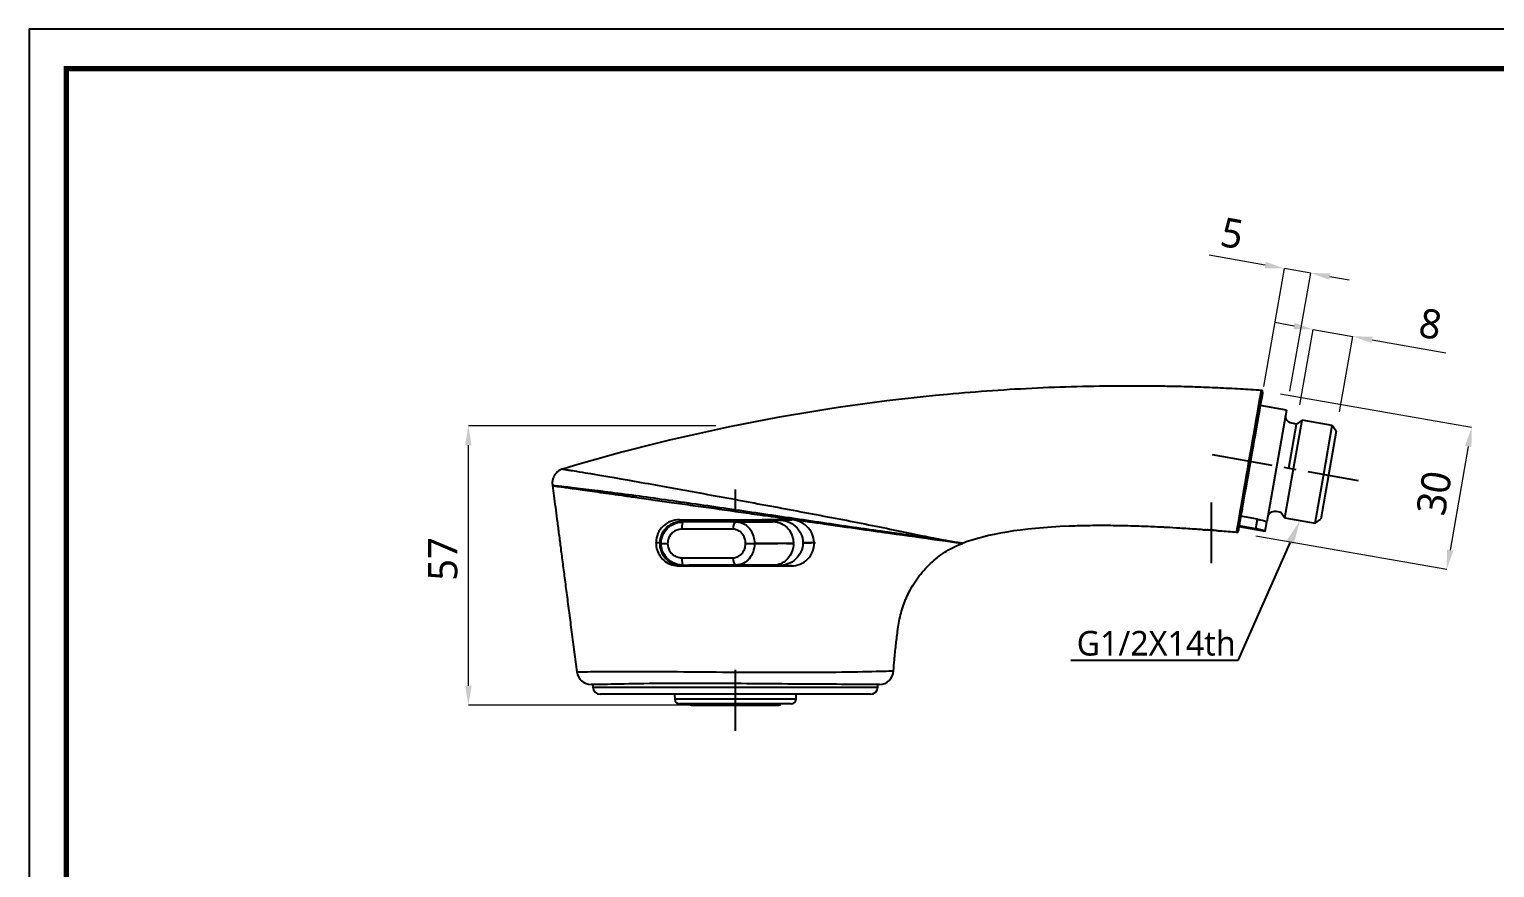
# Model space of a CAD drawing. Extents: x 0 to 474, y 0 to 347.
# Drawn here: x 0 to 301.4, y 174.9 to 347.3 of the extents above; entities that cross this region are included whole.
import ezdxf
from ezdxf import colors
from ezdxf.entities.mleader import LeaderData, LeaderLine
from ezdxf.math import Vec2, Vec3

# ---------------------------------------------------------------- set-up
doc = ezdxf.new("R2010")
doc.units = 0
doc.header["$LTSCALE"] = 10
doc.header["$MEASUREMENT"] = 0
doc.header["$PDMODE"] = 3
doc.header["$PDSIZE"] = -10
doc.linetypes.add('CENTER', pattern=[2, 1.25, -0.25, 0.25, -0.25])
doc.layers.get('0').update_dxf_attribs({"linetype": 'CONTINUOUS'})
doc.layers.get('DEFPOINTS').update_dxf_attribs({"linetype": 'CONTINUOUS'})
doc.layers.add('보조선', color=2, linetype='CONTINUOUS', lineweight=25)
doc.styles.add('Daelim Dimension', font='')
doc.styles.get("Standard").update_dxf_attribs({"font": ''})
doc.styles.get('Daelim Dimension').set_extended_font_data('NanumGothic')
doc.styles.get('Standard').set_extended_font_data('NanumGothic')
doc.dimstyles.new('DEFAULT', dxfattribs={"dimscale": 2, "dimtxt": 2, "dimasz": 2, "dimexe": 0, "dimexo": 2, "dimgap": 1, "dimtad": 1, "dimdec": 1, "dimzin": 9, "dimdsep": 46, "dimtxsty": 'Daelim Dimension', "dimcen": 0.5, "dimclrd": 252, "dimclre": 252, "dimclrt": 3, "dimadec": 1, "dimazin": 0, "dimtfac": 1, "dimtdec": 1, "dimtix": 1, "dimtmove": 0, "dimatfit": 3, "dimfxl": 1, "dimtolj": 1, "dimtzin": 1, "dimlwd": 9, "dimlwe": 9, "dimarcsym": 0})

# ---------------------------------------------------------------- blocks, each defined once
blk = doc.blocks.new('*D30')
at = {"color": 5, "linetype": 'ByBlock', "lineweight": 9, "ltscale": 0.5, "transparency": 16777216}
for p, q in [((141.15, 265.74), (90.29, 265.74)), ((90.29, 212.28), (90.29, 261.74)), ((141.2, 208.28), (90.29, 208.28))]:
    blk.add_line(p, q, dxfattribs=at)
at = {"color": 5, "ltscale": 0.5, "transparency": 16777216}
for points in [[(89.62, 261.74), (90.96, 261.74), (90.29, 265.74)], [(89.62, 212.28), (90.96, 212.28), (90.29, 208.28)]]:
    blk.add_solid(points, dxfattribs=at)
at = {"layer": 'DEFPOINTS', "color": 0, "ltscale": 0.5, "transparency": 16777216}
for p in [(90.29, 265.74), (145.15, 265.74), (145.2, 208.28)]:
    blk.add_point(p, dxfattribs=at)
at = {"color": 7, "ltscale": 0.5, "transparency": 16777216, "insert": (85.06, 238.35), "char_height": 6, "attachment_point": 5, "rotation": 90, "style": 'Daelim Dimension'}
blk.add_mtext('\\A1;57', dxfattribs=at)
blk = doc.blocks.new('*D32')
at = {"color": 5, "linetype": 'ByBlock', "lineweight": 9, "ltscale": 0.5, "transparency": 16777216}
for p, q in [((260.09, 286.25), (256.15, 286.94)), ((261.29, 270.03), (264.02, 285.55)), ((264.02, 285.55), (272.2, 284.11)), ((269.46, 268.59), (272.2, 284.11)), ((276.14, 283.42), (291.29, 280.74))]:
    blk.add_line(p, q, dxfattribs=at)
at = {"color": 5, "ltscale": 0.5, "transparency": 16777216}
for points in [[(260.2, 286.9), (259.97, 285.59), (264.02, 285.55)], [(276.25, 284.07), (276.02, 282.76), (272.2, 284.11)]]:
    blk.add_solid(points, dxfattribs=at)
at = {"layer": 'DEFPOINTS', "color": 0, "ltscale": 0.5, "transparency": 16777216}
for p in [(264.02, 285.55), (260.59, 266.09), (268.77, 264.65)]:
    blk.add_point(p, dxfattribs=at)
at = {"color": 7, "ltscale": 0.5, "transparency": 16777216, "insert": (288.14, 286.65), "char_height": 6, "attachment_point": 5, "rotation": 350, "style": 'Daelim Dimension'}
blk.add_mtext('\\A1;8', dxfattribs=at)
blk = doc.blocks.new('*D33')
at = {"color": 5, "linetype": 'ByBlock', "lineweight": 9, "ltscale": 0.5, "transparency": 16777216}
for p, q in [((254.18, 298.77), (242.65, 300.81)), ((253.85, 273.83), (258.12, 298.08)), ((263.53, 297.13), (258.12, 298.08)), ((259.25, 272.88), (263.53, 297.13)), ((267.47, 296.43), (271.41, 295.74))]:
    blk.add_line(p, q, dxfattribs=at)
at = {"color": 5, "ltscale": 0.5, "transparency": 16777216}
for points in [[(254.3, 299.43), (254.07, 298.12), (258.12, 298.08)], [(267.58, 297.09), (267.35, 295.78), (263.53, 297.13)]]:
    blk.add_solid(points, dxfattribs=at)
at = {"layer": 'DEFPOINTS', "color": 0, "ltscale": 0.5, "transparency": 16777216}
for p in [(258.12, 298.08), (253.15, 269.89), (258.56, 268.94)]:
    blk.add_point(p, dxfattribs=at)
at = {"color": 7, "ltscale": 0.5, "transparency": 16777216, "insert": (247.36, 305.29), "char_height": 6, "attachment_point": 5, "rotation": 350, "style": 'Daelim Dimension'}
blk.add_mtext('\\A1;5', dxfattribs=at)
blk = doc.blocks.new('*D34')
at = {"color": 5, "linetype": 'ByBlock', "lineweight": 9, "ltscale": 0.5, "transparency": 16777216}
for p, q in [((257.34, 272.31), (296.62, 265.43)), ((295.93, 261.49), (292.19, 240.17)), ((252.22, 243.12), (291.5, 236.23))]:
    blk.add_line(p, q, dxfattribs=at)
at = {"color": 5, "ltscale": 0.5, "transparency": 16777216}
for points in [[(295.27, 261.6), (296.58, 261.37), (296.62, 265.43)], [(291.53, 240.28), (292.85, 240.05), (291.5, 236.23)]]:
    blk.add_solid(points, dxfattribs=at)
at = {"layer": 'DEFPOINTS', "color": 0, "ltscale": 0.5, "transparency": 16777216}
for p in [(253.4, 273), (248.28, 243.81), (291.5, 236.23)]:
    blk.add_point(p, dxfattribs=at)
at = {"color": 7, "ltscale": 0.5, "transparency": 16777216, "insert": (288.9, 251.92), "char_height": 6, "attachment_point": 5, "rotation": 80.0552, "style": 'Daelim Dimension'}
blk.add_mtext('\\A1;30', dxfattribs=at)

msp = doc.modelspace()

# ---------------------------------------------------------------- linework, layer by layer
at = {"linetype": 'Continuous'}
for p, q in [((258.56, 268.94), (253.14, 269.89)), ((258.56, 268.94), (254.51, 245.99)), ((259, 257.03), (260.59, 266.09)), ((259, 257.03), (260.59, 266.09)), ((260.59, 266.09), (259.61, 266.27)), ((259.98, 256.86), (261.75, 266.9)), ((261.75, 266.9), (260.59, 266.09)), ((267.96, 265.81), (261.75, 266.9)), ((266.19, 255.76), (267.96, 265.81)), ((268.77, 264.65), (267.96, 265.81)), ((268.77, 264.65), (267.17, 255.59)), ((258.21, 246.81), (259.98, 256.86)), ((264.41, 245.72), (266.19, 255.76)), ((267.17, 255.59), (265.57, 246.53)), ((252.57, 246.51), (249.12, 247.12)), ((256.41, 248.15), (257.4, 247.97)), ((256.41, 248.15), (256.41, 248.15)), ((257.4, 247.97), (258.21, 246.81)), ((138.71, 246.02), (135.62, 246.02)), ((136.35, 246.36), (138.45, 246.36)), ((138.45, 246.02), (138.45, 246.36)), ((138.71, 246.02), (141.76, 246.02)), ((139.45, 246.02), (139.45, 246.36)), ((146.79, 246.02), (141.76, 246.02)), ((146.79, 246.02), (149.84, 246.02)), ((152.93, 246.02), (149.84, 246.02)), ((150.95, 246.02), (150.95, 246.36)), ((151.95, 246.36), (154.06, 246.36)), ((151.95, 246.02), (151.95, 246.36)), ((248.76, 245.03), (254.17, 244.07)), ((252.23, 244.57), (248.78, 245.17)), ((252.23, 244.57), (252.57, 246.51)), ((254.17, 244.07), (254.51, 245.99)), ((258.21, 246.81), (264.41, 245.72)), ((264.41, 245.72), (265.57, 246.53)), ((129.64, 241.55), (129.64, 241.51)), ((129.94, 241.52), (129.94, 241.54)), ((129.94, 241.54), (131.27, 241.54)), ((129.94, 241.52), (131.27, 241.52)), ((131.27, 241.54), (131.27, 241.52)), ((147.29, 241.52), (147.29, 241.54)), ((147.29, 241.54), (149.13, 241.54)), ((147.29, 241.52), (149.13, 241.52)), ((149.13, 241.54), (149.13, 241.52)), ((157.14, 241.48), (157.14, 241.59)), ((159.1, 241.66), (159.1, 241.68)), ((138.79, 237.05), (135.62, 237.05)), ((136.35, 236.98), (138.45, 236.98)), ((138.45, 236.98), (138.45, 237.05)), ((139.45, 237.05), (139.45, 236.96)), ((152.93, 237.05), (149.76, 237.05)), ((150.95, 237.05), (150.95, 236.96)), ((151.95, 236.98), (151.95, 237.05)), ((151.95, 236.98), (154.06, 236.98)), ((112.6, 215.14), (112.6, 215.14)), ((177.74, 215.35), (177.74, 215.35)), ((174.5, 211.99), (174.51, 212.53)), ((174.5, 211.99), (174.5, 211.99)), ((174.85, 212.53), (174.85, 212.53)), ((132.7, 210.53), (132.72, 209.52)), ((145.2, 209.52), (132.72, 209.52)), ((156.68, 208.53), (133.73, 208.53)), ((136.18, 208.28), (145.2, 208.28)), ((157.69, 209.52), (145.2, 209.52)), ((145.2, 208.28), (154.23, 208.28)), ((157.69, 209.52), (157.7, 210.53)), ((173.01, 210.53), (173.01, 210.53))]:
    msp.add_line(p, q, dxfattribs=at)
at = {"color": 1, "linetype": 'CENTER'}
for p, q in [((243.23, 259.81), (273.31, 254.51)), ((243.1, 237.46), (243.1, 251.24)), ((145.2, 203.02), (145.2, 217.03))]:
    msp.add_line(p, q, dxfattribs=at)
at = {"ltscale": 0.5}
msp.add_lwpolyline([(0, 0), (473.93, 0), (473.93, 347.26), (0, 347.26)], close=True, dxfattribs=at)
at = {"color": 5, "linetype": 'ByBlock', "lineweight": 200, "const_width": 1.09}
msp.add_lwpolyline([(7.62, 14.87), (466.26, 14.87), (466.26, 339.19), (7.62, 339.19)], close=True, dxfattribs=at)
at = {"linetype": 'Continuous', "extrusion": (0, 0, -1)}
for centre, start, end in [((-259.87, 267.74), 280, 10), ((-256.15, 246.67), 10, 100)]:
    msp.add_arc(centre, 1.5, start, end, dxfattribs=at)
at = {"linetype": 'Continuous'}
for centre, radius, start, end in [((173.01, 212.02), 1.49, 270, 359), ((133.73, 209.53), 1, 181, 270), ((136.18, 208.53), 0.25, 180.5, 270), ((154.23, 208.53), 0.25, 270, 359.5), ((156.68, 209.53), 1, 270, 359)]:
    msp.add_arc(centre, radius, start, end, dxfattribs=at)
for centre, major_axis, ratio, start_param, end_param in [((253.34, 272.71), (-0.295, 0.052), 1, 3.141601, 4.820242), ((168.27, 246.41), (34.71, 0), 0.003491, 3.052202, 3.401149), ((165.03, 246.02), (30.97, 0.03), 0.00332, 2.822682, 3.297882), ((134.44, 244.47), (0, 1.5), 0.175722, 0.003538, 1.570711), ((127.09, 244.32), (40.32, 0.05), 0.003443, 1.119113, 1.394153), ((127.09, 245.82), (41.82, 0.05), 0.00332, 1.119114, 1.394153), ((168.27, 246.41), (34.71, 0), 0.003491, 3.401149, 3.544479), ((138.45, 246.36), (1, 0), 0.003491, 4.712389, 6.283185), ((145.2, 246.37), (6.35, 0), 0.003491, 3.579805, 5.844973), ((145.35, 244.47), (0, -1.5), 0.436477, 3.145283, 4.712621), ((123.43, 246.02), (30.97, 0.03), 0.00332, 5.498571, 5.97377), ((151.95, 246.36), (1, 0), 0.003491, 3.141593, 4.712389), ((122.13, 246.41), (34.71, 0), 0.003491, 5.880299, 6.02479), ((122.13, 246.41), (34.71, 0), 0.003491, 6.02479, 6.283587), ((168.27, 241.72), (39.4, 0), 0.003075, 3.141595, 3.338428), ((168.27, 241.62), (39.4, 0), 0.003075, 2.9455, 3.141589), ((165.03, 241.59), (35.4, 0.03), 0.002904, 3.141588, 3.271885), ((165.03, 241.48), (-35.4, 0.03), 0.002904, 6.152893, 6.28319), ((123.44, 241.59), (35.4, 0.03), 0.002904, 5.524569, 5.97274), ((123.44, 241.48), (-35.4, 0.03), 0.002904, 3.452038, 3.900209), ((122.13, 241.72), (39.4, 0), 0.003075, 5.930078, 6.363932), ((122.13, 241.62), (39.4, 0), 0.003075, 6.201881, 6.636292), ((248.3, 244.11), (0.295, -0.052), 0.999999, 4.806479, 6.283463), ((127.09, 238.74), (-40.32, 0.05), 0.003443, 1.74744, 2.022479), ((134.44, 238.59), (0, -1.5), 0.175722, 4.712474, 6.279647), ((145.35, 238.59), (0, 1.5), 0.436477, 1.570564, 3.137903), ((168.27, 236.93), (34.71, 0), 0.003491, 2.922997, 3.192448), ((165.03, 237.05), (-30.97, 0.03), 0.00332, 6.126896, 6.602096), ((168.27, 236.93), (34.71, 0), 0.003491, 2.738707, 2.922997), ((127.09, 237.24), (-41.82, 0.05), 0.00332, 1.747439, 2.022479), ((138.45, 236.97), (1, 0), 0.003491, 0, 1.570796), ((145.2, 237.03), (-6.5, 0.01), 0.00332, 3.935484, 6.11762), ((145.2, 236.96), (5.75, 0), 0.003491, 3.141593, 6.283185), ((123.43, 237.05), (-30.97, 0.03), 0.00332, 3.451008, 3.926207), ((151.95, 236.97), (1, 0), 0.003491, 1.570796, 3.141593), ((122.13, 236.93), (34.71, 0), 0.003491, 0.259561, 0.402886), ((122.13, 236.93), (34.71, 0), 0.003491, 0.008943, 0.259561), ((115.57, 215.53), (0, 3), 0.999972, 1.700527, 3.141785), ((174.75, 215.53), (0, -3), 0.999977, 0.032398, 1.509692), ((117.4, 212.02), (0, 1.49), 1, 1.588153, 3.141602)]:
    msp.add_ellipse(centre, major_axis=major_axis, ratio=ratio, start_param=start_param, end_param=end_param, dxfattribs=at)
for points, degree, knots in [([(253.36, 273.01), (251.93, 273.1), (248.95, 273.29), (244.42, 273.52), (239.78, 273.7), (236.15, 273.8), (231.51, 273.89), (225.33, 273.94), (216.59, 273.83), (207.33, 273.51), (198.08, 272.97), (165.11, 270.3), (135.55, 264.58), (109.69, 256.84)], 3, [0, 0, 0, 0, 0.029602, 0.061497, 0.093392, 0.125287, 0.136268, 0.189077, 0.252867, 0.316657, 0.380447, 0.444237, 1, 1, 1, 1]), ([(248.28, 243.81), (248.28, 243.81), (248.55, 245.36), (249.5, 250.81), (250.16, 254.6), (251.48, 262.21), (252.15, 266.02), (253.09, 271.41), (253.36, 273.01), (253.36, 273.01)], 3, [0, 0, 0, 0, 0.25, 0.25, 0.5, 0.5, 0.75, 0.75, 1, 1, 1, 1]), ([(253.64, 272.66), (253.64, 272.65), (253.37, 271.11), (252.44, 265.83), (251.78, 262.1), (250.46, 254.63), (249.81, 250.92), (248.86, 245.58), (248.59, 244.05), (248.6, 244.06)], 3, [0, 0, 0, 0, 0.250003, 0.250003, 0.500005, 0.500005, 0.750008, 0.750008, 1, 1, 1, 1]), ([(109.69, 256.84), (109.47, 256.77), (109.1, 256.62), (108.68, 256.33), (108.41, 256.08), (108.24, 255.89), (108.07, 255.66), (107.86, 255.33), (107.65, 254.82), (107.55, 254.3), (107.54, 253.82), (107.57, 253.56), (107.59, 253.43)], 3, [0, 0, 0, 0, 0.149883, 0.2773, 0.346915, 0.403029, 0.450294, 0.54491, 0.671067, 0.825095, 0.910579, 1, 1, 1, 1]), ([(109.69, 256.84), (109.71, 256.83), (109.76, 256.82), (110.19, 256.76), (110.93, 256.64), (112.22, 256.43), (115.94, 255.82), (124.12, 254.41), (136.25, 252.23), (146.91, 250.27), (155.47, 248.67), (161.83, 247.48), (168.08, 246.29), (174.13, 245.1), (178.89, 244.11), (182.39, 243.37), (185.64, 242.71), (188.46, 242.18), (190.23, 241.86), (191.03, 241.72), (191.3, 241.67), (191.43, 241.64)], 3, [0, 0, 0, 0, 0.019311, 0.040352, 0.063142, 0.086835, 0.125997, 0.251079, 0.37484, 0.499799, 0.562443, 0.624525, 0.686513, 0.749126, 0.811378, 0.842529, 0.874022, 0.936775, 0.968359, 0.984124, 1, 1, 1, 1]), ([(107.59, 253.43), (107.62, 253.43), (107.67, 253.42), (108.11, 253.36), (108.84, 253.26), (109.88, 253.11), (111.21, 252.93), (112.83, 252.7), (114.72, 252.43), (116.85, 252.13), (119.2, 251.8), (121.77, 251.44), (123.6, 251.18), (124.53, 251.05)], 3, [0, 0, 0, 0, 0.073863, 0.151094, 0.231699, 0.315647, 0.402996, 0.493741, 0.587873, 0.685541, 0.786714, 0.891495, 1, 1, 1, 1]), ([(191.42, 241.64), (191.28, 241.66), (191, 241.71), (190.17, 241.84), (188.84, 242.06), (186.82, 242.38), (184.48, 242.73), (181.91, 243.1), (179.17, 243.48), (176.3, 243.88), (172.33, 244.44), (167.17, 245.18), (161.86, 245.97), (157.57, 246.6), (153.22, 247.24), (147.73, 248.05), (141.17, 249.01), (132.59, 250.25), (124.27, 251.41), (117.78, 252.25), (114.43, 252.67), (112.18, 252.94), (110.26, 253.15), (108.61, 253.33), (107.84, 253.41), (107.61, 253.43), (107.6, 253.43), (107.59, 253.43)], 3, [0, 0, 0, 0, 0.015816, 0.031628, 0.063214, 0.094738, 0.126185, 0.157599, 0.188738, 0.21985, 0.251106, 0.313561, 0.375457, 0.406441, 0.43755, 0.500147, 0.562742, 0.625008, 0.748748, 0.811466, 0.842906, 0.874266, 0.905538, 0.937031, 0.978877, 0.989492, 1, 1, 1, 1]), ([(107.6, 253.43), (107.69, 252.73), (107.89, 251.26), (108.19, 248.95), (108.51, 246.44), (108.87, 243.74), (109.25, 240.83), (109.65, 237.72), (110.08, 234.41), (110.54, 230.89), (111.02, 227.18), (111.53, 223.27), (112.06, 219.23), (112.42, 216.5), (112.6, 215.14)], 3, [0, 0, 0, 0, 0.055016, 0.115271, 0.180766, 0.251501, 0.327475, 0.408688, 0.495142, 0.586835, 0.683767, 0.785939, 0.893351, 1, 1, 1, 1]), ([(133.71, 246.42), (132.44, 246.42), (131.24, 245.94), (129.45, 244.24), (128.89, 243.03), (128.89, 241.72)], 3, [0, 0, 0, 0, 0.5, 0.5, 1, 1, 1, 1]), ([(135.56, 246.02), (135.51, 246.02), (135.33, 246.01), (135.05, 246.01), (134.74, 246.01), (134.47, 246), (134.24, 246), (134.06, 245.99), (133.93, 245.98), (133.81, 245.98), (133.72, 245.97), (133.62, 245.96), (133.51, 245.95), (133.37, 245.93), (133.2, 245.9), (132.99, 245.85), (132.74, 245.78), (132.44, 245.68), (132.11, 245.53), (131.77, 245.35), (131.43, 245.12), (131.11, 244.86), (130.81, 244.56), (130.53, 244.23), (130.29, 243.88), (130.08, 243.5), (129.91, 243.09), (129.78, 242.68), (129.68, 242.23), (129.64, 241.86), (129.64, 241.62), (129.64, 241.55)], 3, [0, 0, 0, 0, 0.030931, 0.11055, 0.19059, 0.271634, 0.354758, 0.443355, 0.50118, 0.534248, 0.552589, 0.568206, 0.581802, 0.594722, 0.607741, 0.622312, 0.639857, 0.66097, 0.684551, 0.709457, 0.73534, 0.761933, 0.789008, 0.816406, 0.844026, 0.8718, 0.899684, 0.927646, 0.955663, 0.986273, 1, 1, 1, 1]), ([(129.94, 241.54), (129.94, 242.72), (130.44, 243.87), (132.11, 245.5), (133.26, 245.97), (134.44, 245.97)], 3, [0, 0, 0, 0, 0.5, 0.5, 1, 1, 1, 1]), ([(134.18, 244.47), (133.84, 244.47), (133.5, 244.41), (132.86, 244.18), (132.56, 244), (132.04, 243.56), (131.82, 243.29), (131.49, 242.72), (131.38, 242.4), (131.32, 242.08), (131.29, 241.9), (131.27, 241.72), (131.27, 241.54)], 3, [0, 0, 0, 0, 0.223529, 0.223529, 0.449344, 0.449344, 0.669168, 0.669168, 0.882688, 0.882688, 0.882688, 1, 1, 1, 1]), ([(147.29, 241.54), (147.29, 241.86), (147.24, 242.18), (147.06, 242.79), (146.93, 243.08), (146.59, 243.58), (146.39, 243.8), (145.92, 244.15), (145.65, 244.29), (145.15, 244.43), (144.92, 244.47), (144.69, 244.47)], 3, [0, 0, 0, 0, 0.209263, 0.209263, 0.416934, 0.416934, 0.623959, 0.623959, 0.834096, 0.834096, 1, 1, 1, 1]), ([(145.35, 245.97), (145.68, 245.97), (146.01, 245.92), (146.73, 245.7), (147.11, 245.49), (147.8, 244.96), (148.1, 244.62), (148.6, 243.86), (148.8, 243.43), (149.06, 242.51), (149.13, 242.02), (149.13, 241.54)], 3, [0, 0, 0, 0, 0.166097, 0.166097, 0.377126, 0.377126, 0.584725, 0.584725, 0.791982, 0.791982, 1, 1, 1, 1]), ([(152.93, 246.02), (153.4, 246.02), (153.88, 245.93), (154.77, 245.6), (155.19, 245.36), (155.93, 244.74), (156.25, 244.35), (156.75, 243.51), (156.94, 243.04), (157.04, 242.56), (157.11, 242.24), (157.14, 241.91), (157.14, 241.59)], 3, [0, 0, 0, 0, 0.214941, 0.214941, 0.429882, 0.429882, 0.644824, 0.644824, 0.859766, 0.859766, 0.859766, 1, 1, 1, 1]), ([(154.06, 246.36), (155.35, 246.36), (156.61, 245.91), (158.51, 244.2), (159.1, 242.96), (159.1, 241.68)], 3, [0, 0, 0, 0, 0.5, 0.5, 1, 1, 1, 1]), ([(161.39, 241.73), (161.36, 242.99), (160.8, 244.18), (159.01, 245.9), (157.76, 246.43), (156.46, 246.43)], 3, [0, 0, 0, 0, 0.5, 0.5, 1, 1, 1, 1]), ([(163.4, 245.57), (164.66, 245.4), (167.12, 245.05), (170.65, 244.55), (173.93, 244.09), (175.97, 243.8), (176.96, 243.66)], 3, [0, 0, 0, 0, 0.268556, 0.525112, 0.7691, 1, 1, 1, 1]), ([(241.35, 244.35), (240.91, 244.39), (239.18, 244.51), (236.51, 244.68), (234.41, 244.8), (231.93, 244.93), (228.98, 245.05), (224.89, 245.17), (220.94, 245.22), (217.23, 245.19), (204.63, 244.84), (197, 243.46), (191.9, 241.56)], 3, [0, 0, 0, 0, 0.011056, 0.044021, 0.076986, 0.088335, 0.142915, 0.208845, 0.274774, 0.340704, 0.406634, 1, 1, 1, 1]), ([(241.35, 244.35), (241.36, 244.35), (241.36, 244.35), (241.4, 244.36), (241.41, 244.36)], 3, [0, 0, 0, 0, 0.499801, 1, 1, 1, 1]), ([(241.45, 244.36), (241.47, 244.36), (241.49, 244.36), (241.53, 244.36), (241.55, 244.36), (241.62, 244.36), (241.68, 244.37), (241.74, 244.37)], 3, [0, 0, 0, 0, 0.253656, 0.253656, 0.507306, 0.507306, 1, 1, 1, 1]), ([(241.87, 244.37), (241.84, 244.37), (241.8, 244.37), (241.75, 244.37), (241.74, 244.37), (241.72, 244.37)], 3, [0, 0, 0, 0, 0.657944, 0.657944, 1, 1, 1, 1]), ([(241.74, 244.37), (241.77, 244.37), (241.8, 244.37), (241.87, 244.37), (241.9, 244.37), (242.01, 244.37), (242.09, 244.37), (242.17, 244.37)], 3, [0, 0, 0, 0, 0.250103, 0.250103, 0.500316, 0.500316, 1, 1, 1, 1]), ([(242.17, 244.37), (242.22, 244.37), (242.26, 244.37), (242.35, 244.37), (242.39, 244.36), (242.53, 244.36), (242.62, 244.36), (242.72, 244.35)], 3, [0, 0, 0, 0, 0.25009, 0.25009, 0.500269, 0.500269, 1, 1, 1, 1]), ([(242.72, 244.35), (242.76, 244.35), (242.81, 244.35), (242.91, 244.34), (242.96, 244.34), (243.1, 244.33), (243.2, 244.32), (243.3, 244.31)], 3, [0, 0, 0, 0, 0.25008, 0.25008, 0.500243, 0.500243, 1, 1, 1, 1]), ([(243.3, 244.31), (243.35, 244.31), (243.4, 244.3), (243.49, 244.29), (243.54, 244.29), (243.68, 244.27), (243.77, 244.26), (243.86, 244.25)], 3, [0, 0, 0, 0, 0.250136, 0.250136, 0.500359, 0.500359, 1, 1, 1, 1]), ([(243.86, 244.25), (243.9, 244.24), (243.95, 244.24), (244.03, 244.23), (244.07, 244.22), (244.19, 244.2), (244.27, 244.19), (244.34, 244.18)], 3, [0, 0, 0, 0, 0.250501, 0.250501, 0.501283, 0.501283, 1, 1, 1, 1]), ([(244.34, 244.18), (244.37, 244.17), (244.41, 244.17), (244.47, 244.16), (244.5, 244.15), (244.57, 244.14), (244.61, 244.13), (244.64, 244.13)], 3, [0, 0, 0, 0, 0.29591, 0.29591, 0.59195, 0.59195, 1, 1, 1, 1]), ([(244.68, 244.12), (244.72, 244.11), (244.8, 244.1), (244.83, 244.09), (244.84, 244.09)], 3, [0, 0, 0, 0, 0.500327, 1, 1, 1, 1]), ([(254.16, 244.08), (254.17, 244.07), (254.18, 244.07), (254.17, 244.07), (254.16, 244.08), (254.14, 244.09), (254, 244.13), (253.89, 244.16), (253.62, 244.24), (253.46, 244.29), (253.09, 244.39), (252.88, 244.44), (252.52, 244.51), (252.38, 244.54), (252.23, 244.57)], 3, [0, 0, 0, 0, 0.000167, 0.000167, 0.000167, 0.213499, 0.213499, 0.426735, 0.426735, 0.641413, 0.641413, 0.85715, 0.85715, 1, 1, 1, 1]), ([(252.57, 246.51), (252.79, 246.47), (253.01, 246.43), (253.42, 246.33), (253.61, 246.28), (253.95, 246.18), (254.1, 246.13), (254.33, 246.06), (254.41, 246.03), (254.49, 246), (254.52, 245.99), (254.51, 245.99)], 3, [0, 0, 0, 0, 0.212579, 0.212579, 0.425023, 0.425023, 0.639478, 0.639478, 0.85535, 0.85535, 1, 1, 1, 1]), ([(128.89, 241.62), (128.88, 241.13), (128.96, 240.64), (129.26, 239.71), (129.49, 239.27), (130.05, 238.48), (130.4, 238.13), (131.2, 237.55), (131.66, 237.31), (132.61, 237), (133.11, 236.92), (133.61, 236.92)], 3, [0, 0, 0, 0, 0.195067, 0.195067, 0.390104, 0.390104, 0.586174, 0.586174, 0.79226, 0.79226, 1, 1, 1, 1]), ([(129.64, 241.51), (129.64, 241.42), (129.64, 241.18), (129.69, 240.79), (129.78, 240.36), (129.92, 239.94), (130.09, 239.54), (130.3, 239.17), (130.53, 238.83), (130.79, 238.52), (131.07, 238.24), (131.36, 238), (131.66, 237.78), (131.97, 237.6), (132.27, 237.46), (132.56, 237.34), (132.82, 237.26), (133.04, 237.2), (133.23, 237.16), (133.38, 237.13), (133.51, 237.11), (133.61, 237.1), (133.7, 237.09), (133.79, 237.09), (133.87, 237.08), (133.95, 237.08), (134.08, 237.07), (134.24, 237.07), (134.46, 237.06), (134.72, 237.06), (135.03, 237.05), (135.32, 237.05), (135.5, 237.05), (135.54, 237.05)], 3, [0, 0, 0, 0, 0.016729, 0.046089, 0.07483, 0.102984, 0.130565, 0.157578, 0.184014, 0.20985, 0.235053, 0.25957, 0.283323, 0.306189, 0.327959, 0.348254, 0.366472, 0.382121, 0.395476, 0.407477, 0.419239, 0.431746, 0.445976, 0.463354, 0.48582, 0.51657, 0.56221, 0.645038, 0.727557, 0.806436, 0.889893, 0.971187, 1, 1, 1, 1]), ([(134.44, 237.09), (134.05, 237.1), (133.66, 237.14), (133.29, 237.24), (132.81, 237.37), (132.35, 237.57), (131.54, 238.1), (131.17, 238.44), (130.58, 239.2), (130.34, 239.63), (130.02, 240.55), (129.94, 241.04), (129.94, 241.52)], 3, [0, 0, 0, 0, 0.166097, 0.166097, 0.166097, 0.377126, 0.377126, 0.584725, 0.584725, 0.791982, 0.791982, 1, 1, 1, 1]), ([(131.27, 241.52), (131.27, 241.2), (131.32, 240.88), (131.53, 240.27), (131.68, 239.99), (132.06, 239.48), (132.3, 239.26), (132.83, 238.91), (133.12, 238.77), (133.67, 238.63), (133.93, 238.59), (134.18, 238.59)], 3, [0, 0, 0, 0, 0.209263, 0.209263, 0.416934, 0.416934, 0.623959, 0.623959, 0.834096, 0.834096, 1, 1, 1, 1]), ([(144.69, 238.59), (145, 238.59), (145.31, 238.65), (145.88, 238.89), (146.16, 239.06), (146.61, 239.5), (146.81, 239.77), (147.09, 240.34), (147.19, 240.66), (147.24, 240.98), (147.27, 241.16), (147.29, 241.34), (147.29, 241.52)], 3, [0, 0, 0, 0, 0.223529, 0.223529, 0.449344, 0.449344, 0.669168, 0.669168, 0.882688, 0.882688, 0.882688, 1, 1, 1, 1]), ([(149.13, 241.52), (149.13, 240.34), (148.72, 239.19), (147.32, 237.56), (146.35, 237.1), (145.35, 237.09)], 3, [0, 0, 0, 0, 0.5, 0.5, 1, 1, 1, 1]), ([(157.14, 241.48), (157.14, 240.98), (157.06, 240.48), (156.75, 239.54), (156.51, 239.1), (155.92, 238.32), (155.56, 237.98), (154.76, 237.46), (154.31, 237.26), (153.85, 237.15), (153.55, 237.08), (153.24, 237.05), (152.93, 237.05)], 3, [0, 0, 0, 0, 0.214939, 0.214939, 0.429877, 0.429877, 0.644818, 0.644818, 0.85976, 0.85976, 0.85976, 1, 1, 1, 1]), ([(159.1, 241.66), (159.1, 240.37), (158.51, 239.13), (156.62, 237.44), (155.34, 236.98), (154.06, 236.98)], 3, [0, 0, 0, 0, 0.5, 0.5, 1, 1, 1, 1]), ([(156.69, 236.92), (157.93, 236.92), (159.16, 237.41), (160.92, 239.16), (161.41, 240.39), (161.39, 241.61)], 3, [0, 0, 0, 0, 0.5, 0.5, 1, 1, 1, 1]), ([(177.75, 215.34), (177.79, 216.11), (177.91, 217.85), (178.2, 220.56), (178.51, 223.07), (178.81, 225.16), (179.15, 226.83), (179.61, 228.44), (180.19, 230), (180.93, 231.61), (181.86, 233.24), (183, 234.87), (184.26, 236.37), (185.63, 237.73), (187.09, 238.94), (188.62, 239.99), (190.23, 240.87), (191.33, 241.35), (191.9, 241.56)], 3, [0, 0, 0, 0, 0.071813, 0.165072, 0.256633, 0.310715, 0.364082, 0.416833, 0.468966, 0.520447, 0.583872, 0.646305, 0.707765, 0.768266, 0.827773, 0.886219, 0.943603, 1, 1, 1, 1]), ([(190.34, 241.82), (190.35, 241.82), (190.38, 241.81), (190.41, 241.81), (190.43, 241.8)], 3, [0, 0, 0, 0, 0.320097, 1, 1, 1, 1]), ([(190.52, 241.75), (190.74, 241.72), (191.17, 241.66), (191.59, 241.6), (191.85, 241.57), (191.88, 241.56), (191.9, 241.56)], 3, [0, 0, 0, 0, 0.26412, 0.518739, 0.763984, 1, 1, 1, 1]), ([(133.61, 236.92), (137.38, 236.92), (141.19, 236.92), (148.9, 236.91), (152.83, 236.92), (156.69, 236.92)], 3, [0, 0, 0, 0, 0.5, 0.5, 1, 1, 1, 1]), ([(112.6, 215.14), (112.62, 215.14), (114.09, 215.17), (118.51, 215.2), (121.42, 215.22), (127.77, 215.21), (131.12, 215.19), (138.09, 215.15), (141.67, 215.11), (148.81, 215.06), (152.42, 215.04), (159.37, 215.04), (162.79, 215.06), (169.05, 215.14), (171.95, 215.2), (176.31, 215.3), (177.73, 215.35), (177.74, 215.35)], 3, [0, 0, 0, 0, 0.12396, 0.12396, 0.249109, 0.249109, 0.374257, 0.374257, 0.499406, 0.499406, 0.624555, 0.624555, 0.749703, 0.749703, 0.874852, 0.874852, 1, 1, 1, 1]), ([(174.85, 212.53), (174.81, 212.53), (174.51, 212.53), (173.32, 212.54), (172.47, 212.54), (169.41, 212.56), (166.76, 212.57), (161.05, 212.6), (157.95, 212.62), (151.61, 212.67), (148.4, 212.7), (138.66, 212.76), (132.11, 212.77), (123.51, 212.66), (120.87, 212.61), (116.89, 212.53), (115.58, 212.53), (115.56, 212.53)], 3, [0, 0, 0, 0, 0.062514, 0.062514, 0.125027, 0.125027, 0.250054, 0.250054, 0.375082, 0.375082, 0.500109, 0.500109, 0.750163, 0.750163, 0.87519, 0.87519, 1, 1, 1, 1]), ([(115.91, 211.99), (115.89, 211.99), (117.15, 211.99), (121.05, 211.99), (123.64, 211.99), (132.1, 211.99), (138.6, 211.99), (151.41, 211.99), (157.88, 211.99), (166.43, 211.99), (169.07, 211.99), (172.1, 211.99), (172.95, 211.99), (173.85, 211.99), (174.09, 211.99), (174.41, 211.99), (174.46, 211.99), (174.5, 211.99)], 3, [0, 0, 0, 0, 0.12478, 0.12478, 0.249812, 0.249812, 0.499874, 0.499874, 0.749937, 0.749937, 0.874969, 0.874969, 0.937484, 0.937484, 0.968742, 0.968742, 1, 1, 1, 1]), ([(173.01, 210.53), (172.99, 210.53), (172.98, 210.53), (172.96, 210.53), (172.93, 210.53), (172.9, 210.53), (172.87, 210.53), (172.83, 210.53), (172.77, 210.53), (172.66, 210.53), (172.48, 210.53), (172.31, 210.53), (172.08, 210.53), (171.65, 210.53), (171.03, 210.53), (170.64, 210.53), (170.17, 210.53), (169.94, 210.53), (169.69, 210.53), (168.29, 210.53), (166.38, 210.53), (164.65, 210.53), (162.54, 210.53), (160.57, 210.53), (158.38, 210.53), (156.3, 210.53), (154.04, 210.53), (151.84, 210.53), (149.56, 210.53), (147.33, 210.53), (145.05, 210.53), (142.76, 210.53), (140.53, 210.53), (138.25, 210.53), (136.06, 210.53), (133.8, 210.53), (131.73, 210.53), (129.53, 210.53), (127.58, 210.53), (125.49, 210.53), (123.78, 210.53), (121.91, 210.53), (120.54, 210.53), (119.81, 210.53), (119.24, 210.53), (118.65, 210.53), (118.24, 210.53), (117.82, 210.53), (117.61, 210.53), (117.39, 210.53), (117.4, 210.53)], 2, [0, 0, 0, 0.007812, 0.007812, 0.015625, 0.015625, 0.023438, 0.023438, 0.03125, 0.03125, 0.046875, 0.046875, 0.0625, 0.0625, 0.09375, 0.09375, 0.114583, 0.114583, 0.125, 0.125, 0.1875, 0.1875, 0.25, 0.25, 0.3125, 0.3125, 0.375, 0.375, 0.4375, 0.4375, 0.5, 0.5, 0.5625, 0.5625, 0.625, 0.625, 0.6875, 0.6875, 0.75, 0.75, 0.8125, 0.8125, 0.875, 0.875, 0.90625, 0.90625, 0.9375, 0.9375, 0.96875, 0.96875, 1, 1, 1])]:
    msp.add_open_spline(points, degree=degree, knots=knots, dxfattribs=at)
for points, degree in [([(124.53, 251.05), (126.96, 250.71), (129.49, 250.35), (132.1, 249.98)], 3), ([(132.1, 249.98), (133.54, 249.78), (135, 249.57), (136.48, 249.37)], 3), ([(136.48, 249.37), (139.33, 248.97), (142.24, 248.56), (145.21, 248.14)], 3), ([(145.21, 248.14), (146.69, 247.93), (148.19, 247.72), (149.7, 247.5)], 3), ([(149.7, 247.5), (149.89, 247.48), (150.09, 247.45), (150.28, 247.42)], 3), ([(150.28, 247.42), (150.55, 247.38), (150.81, 247.35), (151.08, 247.31)], 3), ([(151.08, 247.31), (155.15, 246.74), (159.28, 246.16), (163.4, 245.57)], 3), ([(133.71, 246.42), (141.16, 246.43), (148.76, 246.43), (156.46, 246.43)], 3), ([(134.43, 246.01), (135.04, 246.24), (135.69, 246.36), (136.35, 246.36)], 3), ([(135.57, 246.02), (135.56, 246.02)], 1), ([(241.36, 244.36), (241.35, 244.35)], 1), ([(241.41, 244.36), (241.43, 244.36), (241.44, 244.36), (241.45, 244.36)], 3), ([(242.35, 244.37), (242.32, 244.37), (242.29, 244.37), (242.26, 244.37)], 3), ([(242.91, 244.34), (242.88, 244.34), (242.85, 244.34), (242.82, 244.35)], 3), ([(243.51, 244.29), (243.47, 244.29), (243.44, 244.3), (243.4, 244.3)], 3), ([(244.05, 244.22), (244.02, 244.23), (243.99, 244.23), (243.96, 244.24)], 3), ([(244.48, 244.15), (244.46, 244.16), (244.44, 244.16), (244.42, 244.17)], 3), ([(244.64, 244.13), (244.65, 244.12), (244.67, 244.12), (244.68, 244.12)], 3), ([(128.89, 241.62), (128.89, 241.65), (128.89, 241.69), (128.89, 241.72)], 3), ([(161.39, 241.73), (161.39, 241.69), (161.39, 241.65), (161.39, 241.61)], 3), ([(176.96, 243.66), (180.53, 243.17), (183.92, 242.69), (186.64, 242.3)], 3), ([(186.64, 242.3), (188.23, 242.07), (189.58, 241.88), (190.52, 241.75)], 3), ([(191.43, 241.64), (191.42, 241.64)], 1), ([(191.9, 241.56), (191.89, 241.56), (191.74, 241.59), (191.43, 241.64)], 3), ([(244.84, 244.09), (244.85, 244.09)], 1), ([(248.28, 243.81), (247.14, 243.9), (245.98, 243.99), (244.85, 244.09)], 3), ([(136.35, 236.98), (136.08, 236.98), (135.82, 236.99), (135.56, 237.03)], 3), ([(115.9, 212.53), (115.9, 212.25), (115.91, 211.98)], 2), ([(173.01, 210.53), (173.78, 210.53), (174.49, 211.22), (174.5, 211.99)], 3), ([(174.5, 211.99), (174.51, 212.53)], 1)]:
    msp.add_open_spline(points, degree=degree, dxfattribs=at)
at = {"layer": '보조선', "color": 0}
msp.add_line((145.21, 248.14), (145.21, 252.66), dxfattribs=at)

# ---------------------------------------------------------------- dimensions: what is measured, and where the dimension line sits
at = {"ltscale": 0.5}
for base, p1, p2, angle, picture, middle, dimtype in [((258.12, 298.08), (258.56, 268.94), (253.15, 269.89), 170, '*D33', (246.45, 300.14), 161), ((264.02, 285.55), (268.77, 264.65), (260.59, 266.09), 170, '*D32', (287.22, 281.46), 161), ((291.5, 236.23), (253.4, 273), (248.28, 243.81), 260.0552, '*D34', (294.09, 251.01), 161), ((90.29, 265.74), (145.2, 208.28), (145.15, 265.74), 90, '*D30', (90.29, 238.35), 160)]:
    dim = msp.add_linear_dim(base=base, p1=p1, p2=p2, angle=angle, dimstyle='DEFAULT', override={"dimtxt": 3, "dimdec": 0, "dimclrd": 5, "dimclre": 5, "dimclrt": 7, "dimfxl": 1.25, "dimarcsym": 1}, dxfattribs=at)
    dim.commit()
    dim.dimension.update_dxf_attribs({"geometry": picture, "text_midpoint": middle, "dimtype": dimtype})

# ---------------------------------------------------------------- leaders
ml = msp.add_multileader_mtext('Standard', dxfattribs=at)
ml.set_content('G1/2X14th', color=2)
ml.set_leader_properties(color=2)
ml.build(insert=Vec2(0, 0))
ml.multileader.update_dxf_attribs({"text_left_attachment_type": 6, "text_right_attachment_type": 6, "dogleg_length": 0.36, "arrow_head_size": 5.07})
ctx = ml.context
ctx.base_point, ctx.char_height, ctx.arrow_head_size, ctx.landing_gap_size, ctx.plane_origin = Vec3(211.25, 217.47), 5.069, 5.07, 0.09, Vec3(261.31, 246.27)
ctx.left_attachment, ctx.right_attachment, ctx.text_align_type = 6, 6, 2
notes = []
notes.append((ctx, [(0, (1, 1, 0), (248.54, 217.47), (-1, 0), 0.36, [(0, [(261.31, 246.27)], 0, [])])]))
ctx.mtext.insert, ctx.mtext.alignment, ctx.mtext.flow_direction = Vec3(248.09, 223.56), 3, 5
for ctx, leaders in notes:
    for number, flags, end, landing, length, lines in leaders:
        leader = LeaderData()
        leader.index, (leader.has_last_leader_line, leader.has_dogleg_vector, leader.attachment_direction) = number, flags
        leader.last_leader_point, leader.dogleg_vector, leader.dogleg_length = Vec3(end), Vec3(landing), length
        for number, points, colour, breaks in lines:
            line = LeaderLine()
            line.index, line.vertices, line.color, line.breaks = number, Vec3.list(points), colors.encode_raw_color(colour), breaks
            leader.lines.append(line)
        ctx.leaders.append(leader)

doc.saveas('drawing.dxf')
